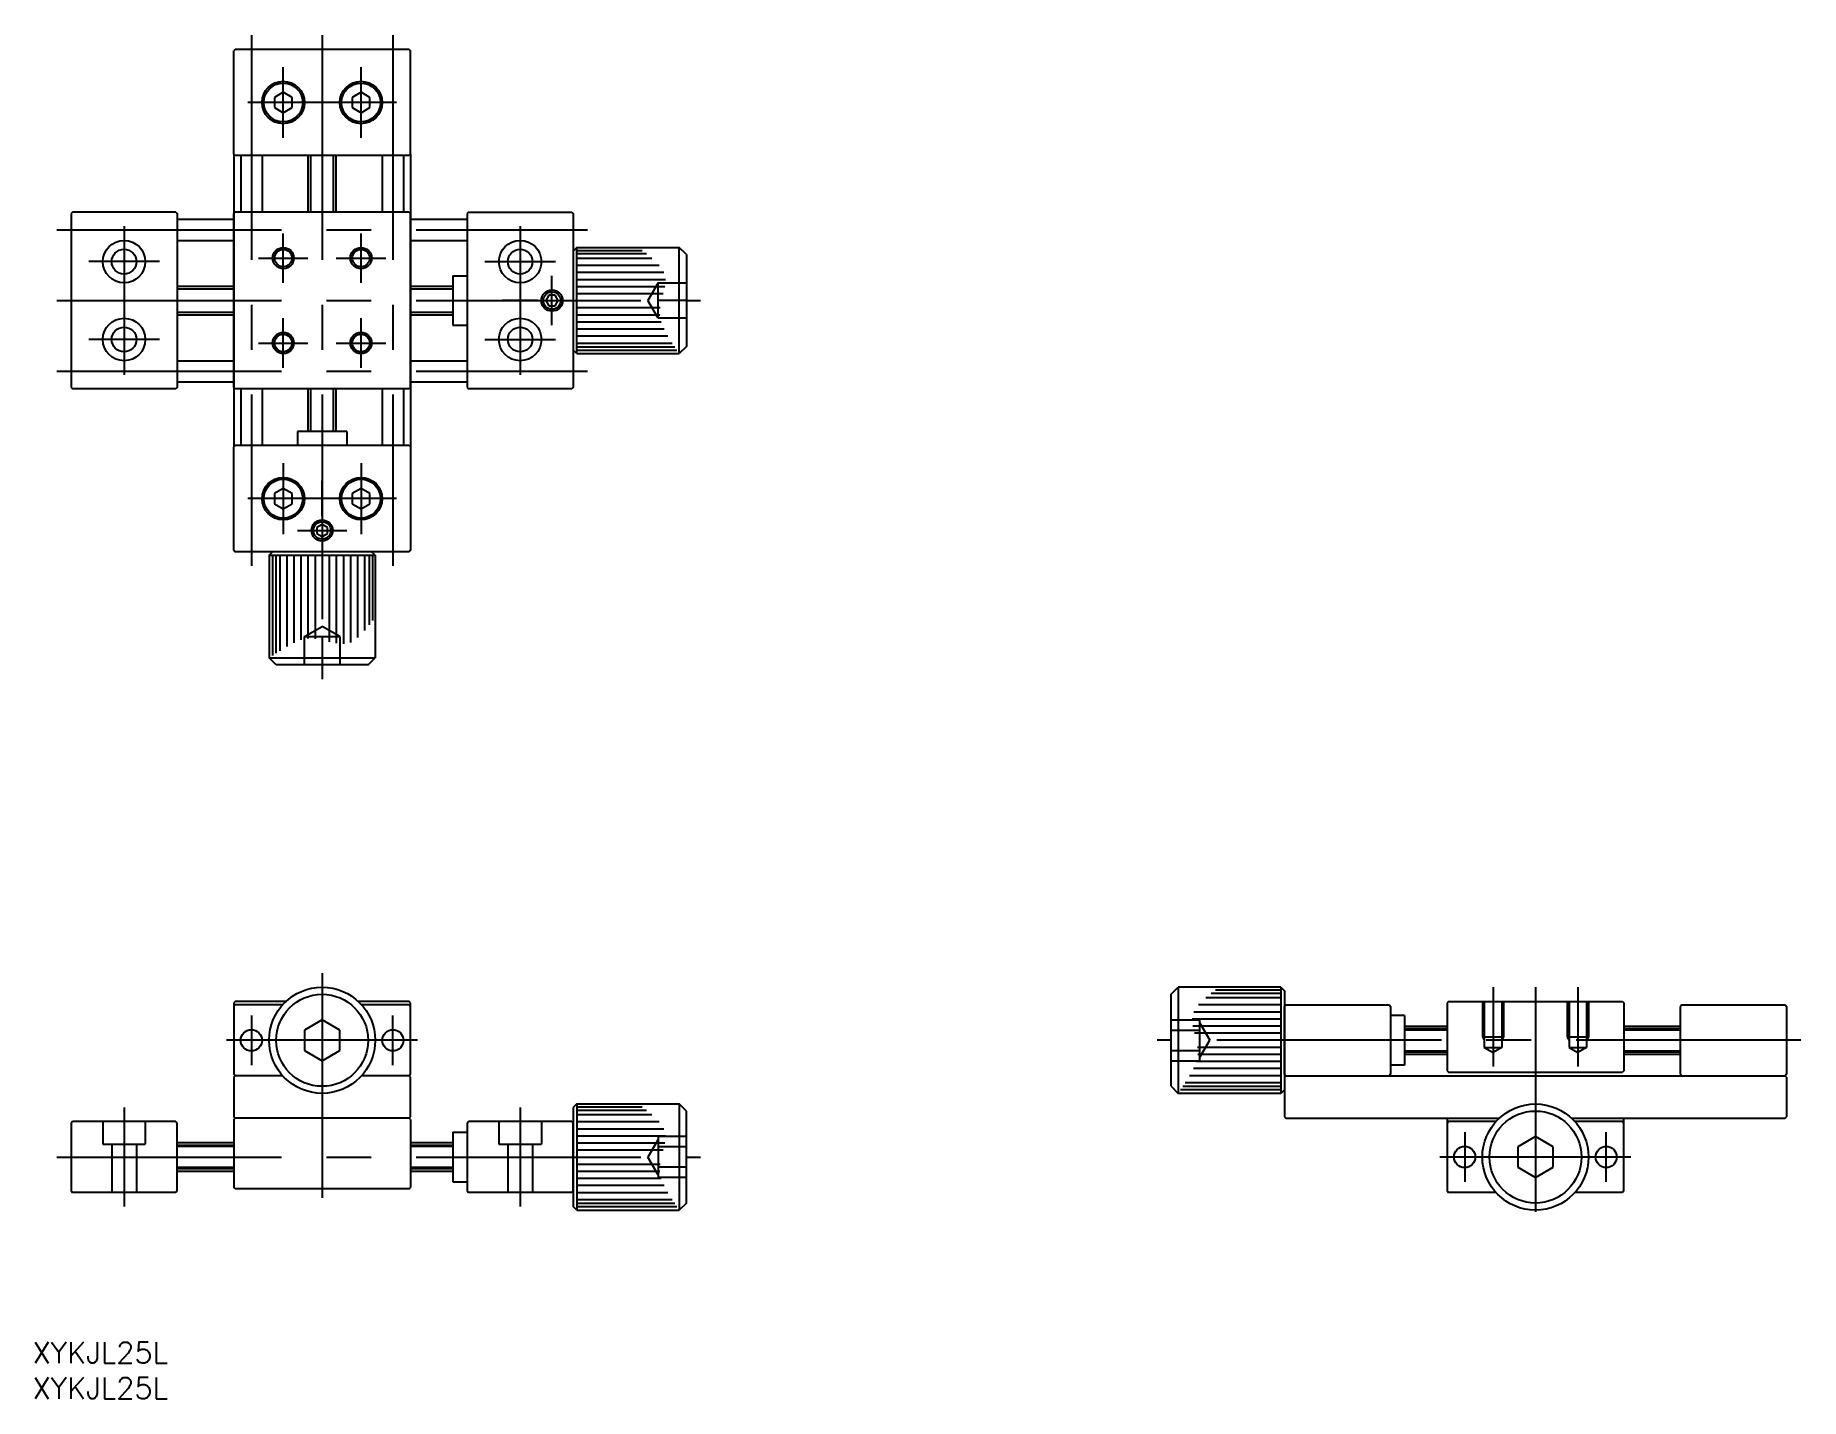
# Model space of a CAD drawing. Extents: x -41 to 209, y -51 to 142.
import ezdxf

# ---------------------------------------------------------------- set-up
doc = ezdxf.new("R2010")
doc.units = 0
doc.linetypes.add('CENTER', pattern=[50.8, 31.75, -6.35, 6.35, -6.35])
doc.linetypes.add('DASHED', pattern=[19.05, 12.7, -6.35])
doc.layers.get('0').update_dxf_attribs({"linetype": 'CONTINUOUS'})
doc.layers.add('CENTER', color=1, linetype='CONTINUOUS')
doc.styles.get("Standard").update_dxf_attribs({"font": 'txt.shx', "height": 3, "bigfont": 'bigfont.shx'})

msp = doc.modelspace()

# ---------------------------------------------------------------- linework, layer by layer
at = {"color": 7, "linetype": 'CONTINUOUS'}
for p, q in [((-12.3, 140.07), (-12.5, 139.87)), ((-12.5, 125.27), (-12.5, 139.87)), ((12.3, 140.07), (-12.3, 140.07)), ((12.3, 140.07), (12.5, 139.87)), ((12.5, 125.27), (12.5, 139.87)), ((-5.5, 134.01), (-6.75, 133.29)), ((-6.75, 133.29), (-6.75, 131.84)), ((-4.25, 133.29), (-5.5, 134.01)), ((-4.25, 131.84), (-4.25, 133.29)), ((5.5, 134.01), (4.25, 133.29)), ((4.25, 133.29), (4.25, 131.84)), ((6.75, 133.29), (5.5, 134.01)), ((6.75, 131.84), (6.75, 133.29)), ((-6.75, 131.84), (-5.5, 131.12)), ((-5.5, 131.12), (-4.25, 131.84)), ((4.25, 131.84), (5.5, 131.12)), ((5.5, 131.12), (6.75, 131.84)), ((-12.5, 125.27), (-12.5, 83.87)), ((-12.5, 125.27), (-12.3, 125.07)), ((12.3, 125.07), (-12.3, 125.07)), ((-11.5, 125.07), (-11.5, 117.07)), ((-8.5, 125.07), (-8.5, 117.07)), ((-2, 125.07), (-2, 117.07)), ((2, 117.07), (2, 125.07)), ((8.5, 125.07), (8.5, 117.07)), ((11.5, 125.07), (11.5, 117.07)), ((12.5, 125.27), (12.3, 125.07)), ((12.5, 125.27), (12.5, 83.87)), ((-35.3, 117.07), (-35.5, 116.87)), ((-35.5, 116.87), (-35.5, 92.27)), ((-20.7, 117.07), (-35.3, 117.07)), ((-20.7, 117.07), (-20.5, 116.87)), ((-20.5, 116.87), (-20.5, 92.27)), ((-20.5, 116.07), (-12.5, 116.07)), ((-12.3, 117.07), (-12.5, 116.87)), ((-12.5, 92.27), (-12.5, 116.87)), ((12.3, 117.07), (-12.3, 117.07)), ((12.3, 117.07), (12.5, 116.87)), ((12.5, 92.27), (12.5, 116.87)), ((12.5, 116.07), (20.5, 116.07)), ((20.7, 117.07), (20.5, 116.87)), ((20.5, 116.87), (20.5, 92.27)), ((20.7, 117.07), (35.3, 117.07)), ((35.3, 117.07), (35.5, 116.87)), ((35.5, 116.87), (35.5, 92.27)), ((-20.5, 113.07), (-12.5, 113.07)), ((12.5, 113.07), (20.5, 113.07)), ((36, 112.07), (35.5, 111.57)), ((36, 97.07), (36, 112.07)), ((36, 112.07), (50.5, 112.07)), ((36, 111.67), (45.23, 111.67)), ((36, 111.2), (45.85, 111.2)), ((36, 110.57), (46.62, 110.57)), ((50.5, 97.07), (50.5, 112.07)), ((51.5, 111.07), (50.5, 112.07)), ((51.5, 111.07), (51.5, 98.07)), ((18.5, 108.07), (18.5, 101.07)), ((18.5, 108.07), (20.5, 108.07)), ((36, 109.57), (47.64, 109.57)), ((36, 108.57), (48.32, 108.57)), ((36, 107.57), (48.53, 107.57)), ((-12.5, 106.57), (-20.5, 106.57)), ((18.5, 106.57), (12.5, 106.57)), ((32.07, 105.32), (31.63, 104.57)), ((32.93, 105.32), (32.07, 105.32)), ((33.37, 104.57), (32.93, 105.32)), ((36, 106.57), (48.44, 106.57)), ((36, 105.57), (48.22, 105.57)), ((-20.5, 102.57), (-12.5, 102.57)), ((12.5, 102.57), (18.5, 102.57)), ((31.63, 104.57), (32.07, 103.82)), ((32.07, 103.82), (32.93, 103.82)), ((32.93, 103.82), (33.37, 104.57)), ((36, 103.57), (47.79, 103.57)), ((36, 102.57), (47.76, 102.57)), ((18.5, 101.07), (20.5, 101.07)), ((36, 101.57), (47.94, 101.57)), ((36, 100.57), (48.36, 100.57)), ((36, 97.07), (35.5, 97.57)), ((36, 99.57), (48.9, 99.57)), ((36, 98.57), (49.51, 98.57)), ((36, 98.03), (49.85, 98.03)), ((36, 97.57), (50.16, 97.57)), ((51.5, 98.07), (50.5, 97.07)), ((-20.5, 96.07), (-12.5, 96.07)), ((12.5, 96.07), (20.5, 96.07)), ((36, 97.07), (50.5, 97.07)), ((-20.5, 93.07), (-12.5, 93.07)), ((12.5, 93.07), (20.5, 93.07)), ((-35.5, 92.27), (-35.3, 92.07)), ((-20.7, 92.07), (-35.3, 92.07)), ((-20.5, 92.27), (-20.7, 92.07)), ((-12.3, 92.07), (-12.5, 92.27)), ((12.3, 92.07), (-12.3, 92.07)), ((-11.5, 92.07), (-11.5, 84.07)), ((-8.5, 92.07), (-8.5, 84.07)), ((-2, 92.07), (-2, 86.07)), ((2, 86.07), (2, 92.07)), ((8.5, 92.07), (8.5, 84.07)), ((11.5, 92.07), (11.5, 84.07)), ((12.5, 92.27), (12.3, 92.07)), ((20.5, 92.27), (20.7, 92.07)), ((35.3, 92.07), (20.7, 92.07)), ((35.5, 92.27), (35.3, 92.07)), ((3.5, 86.07), (-3.5, 86.07)), ((-3.5, 86.07), (-3.5, 84.07)), ((3.5, 86.07), (3.5, 84.07)), ((-12.3, 84.07), (-12.5, 83.87)), ((-12.5, 69.27), (-12.5, 83.87)), ((12.3, 84.07), (-12.3, 84.07)), ((12.3, 84.07), (12.5, 83.87)), ((12.5, 83.87), (12.5, 69.27)), ((-5.5, 78.01), (-6.75, 77.29)), ((-4.25, 77.29), (-5.5, 78.01)), ((5.5, 78.01), (4.25, 77.29)), ((6.75, 77.29), (5.5, 78.01)), ((-6.75, 77.29), (-6.75, 75.84)), ((-6.75, 75.84), (-5.5, 75.12)), ((-5.5, 75.12), (-4.25, 75.84)), ((-4.25, 75.84), (-4.25, 77.29)), ((4.25, 77.29), (4.25, 75.84)), ((4.25, 75.84), (5.5, 75.12)), ((5.5, 75.12), (6.75, 75.84)), ((6.75, 75.84), (6.75, 77.29)), ((0, 72.93), (-0.75, 72.5)), ((-0.75, 72.5), (-0.75, 71.63)), ((0.75, 72.5), (0, 72.93)), ((0.75, 71.63), (0.75, 72.5)), ((-0.75, 71.63), (0, 71.2)), ((0, 71.2), (0.75, 71.63)), ((-12.5, 69.27), (-12.3, 69.07)), ((12.3, 69.07), (-12.3, 69.07)), ((-7.5, 68.57), (-7, 69.07)), ((-7.5, 68.57), (7.5, 68.57)), ((-7.5, 68.57), (-7.5, 54.07)), ((-7, 68.57), (-7, 54.41)), ((-6.54, 68.57), (-6.54, 54.71)), ((-6, 68.57), (-6, 55.06)), ((-5, 68.57), (-5, 55.67)), ((-4, 68.57), (-4, 56.21)), ((-3, 68.57), (-3, 56.63)), ((-2, 68.57), (-2, 56.81)), ((-1, 68.57), (-1, 56.77)), ((1, 68.57), (1, 56.35)), ((2, 68.57), (2, 56.13)), ((3, 68.57), (3, 56.04)), ((4, 68.57), (4, 56.25)), ((5, 68.57), (5, 56.93)), ((6, 68.57), (6, 57.95)), ((6.64, 68.57), (6.64, 58.72)), ((7.5, 68.57), (7, 69.07)), ((7.11, 68.57), (7.11, 59.34)), ((7.5, 68.57), (7.5, 54.07)), ((12.5, 69.27), (12.3, 69.07)), ((-7.5, 54.07), (7.5, 54.07)), ((-6.5, 53.07), (-7.5, 54.07)), ((6.5, 53.07), (-6.5, 53.07)), ((6.5, 53.07), (7.5, 54.07)), ((120.04, 6.5), (121.04, 7.5)), ((121.04, 7.5), (121.04, -7.5)), ((135.54, 7.5), (121.04, 7.5)), ((135.54, 7.5), (136.04, 7)), ((135.54, 7.5), (135.54, -7.5)), ((-12.3, 5.5), (-12.5, 5.3)), ((-12.5, 5.3), (-12.5, -4.8)), ((-12.3, 5), (-12.5, 4.8)), ((-5.1, 5.5), (-12.3, 5.5)), ((-5.59, 5), (-12.3, 5)), ((12.3, 5.5), (5.1, 5.5)), ((12.3, 5), (5.59, 5)), ((12.5, 5.3), (12.3, 5.5)), ((12.3, 5), (12.5, 4.8)), ((12.5, -4.8), (12.5, 5.3)), ((120.04, -6.5), (120.04, 6.5)), ((135.54, 5), (123.9, 5)), ((135.54, 6), (124.92, 6)), ((135.54, 6.64), (125.7, 6.64)), ((135.54, 7.11), (126.32, 7.11)), ((136.04, 7), (136.04, -7)), ((136.24, 5), (136.04, 4.8)), ((136.24, 5), (150.84, 5)), ((150.84, 5), (151.04, 4.8)), ((159.24, 5.5), (159.04, 5.3)), ((159.04, 5.3), (159.04, -4.3)), ((159.24, 5.5), (183.84, 5.5)), ((183.84, 5.5), (184.04, 5.3)), ((184.04, 5.3), (184.04, -4.3)), ((192.24, 5), (192.04, 4.8)), ((192.24, 5), (206.84, 5)), ((206.84, 5), (207.04, 4.8)), ((0, 2.89), (-2.5, 1.44)), ((2.5, 1.44), (0, 2.89)), ((135.54, 3), (123.02, 3)), ((135.54, 4), (123.22, 4)), ((136.04, -4.8), (136.04, 4.8)), ((151.04, 4.8), (151.04, -4.8)), ((153.04, 3.5), (151.04, 3.5)), ((153.04, 3.5), (153.04, -3.5)), ((192.04, -4.8), (192.04, 4.8)), ((207.04, 4.8), (207.04, -4.8)), ((-2.5, 1.44), (-2.5, -1.44)), ((2.5, -1.44), (2.5, 1.44)), ((135.54, 2), (123.1, 2)), ((135.54, 1), (123.33, 1)), ((153.04, 2), (159.04, 2)), ((153.04, 1.5), (159.04, 1.5)), ((184.04, 2), (192.04, 2)), ((184.04, 1.5), (192.04, 1.5)), ((-2.5, -1.44), (0, -2.89)), ((0, -2.89), (2.5, -1.44)), ((135.54, -1), (123.75, -1)), ((135.54, -2), (123.79, -2)), ((153.04, -1.5), (159.04, -1.5)), ((159.04, -2), (153.04, -2)), ((184.04, -1.5), (192.04, -1.5)), ((192.04, -2), (184.04, -2)), ((-12.3, -5), (-12.5, -4.8)), ((12.3, -5), (12.5, -4.8)), ((135.54, -4), (123.18, -4)), ((135.54, -3), (123.6, -3)), ((136.04, -4.8), (136.24, -5)), ((151.04, -4.8), (150.84, -5)), ((153.04, -3.5), (151.04, -3.5)), ((159.04, -4.3), (159.24, -4.5)), ((159.24, -4.5), (183.84, -4.5)), ((184.04, -4.3), (183.84, -4.5)), ((192.04, -4.8), (192.24, -5)), ((207.04, -4.8), (206.84, -5)), ((-12.5, -5.2), (-12.3, -5)), ((-12.5, -5.2), (-12.5, -10.8)), ((-5.59, -5), (-12.3, -5)), ((12.3, -5), (5.59, -5)), ((12.5, -5.2), (12.3, -5)), ((12.5, -10.8), (12.5, -5.2)), ((120.04, -6.5), (121.04, -7.5)), ((135.54, -7), (121.38, -7)), ((135.54, -6.54), (121.69, -6.54)), ((135.54, -6), (122.04, -6)), ((135.54, -5), (122.64, -5)), ((135.54, -7.5), (136.04, -7)), ((136.24, -5), (136.04, -5.2)), ((136.04, -5.2), (136.04, -10.8)), ((136.24, -5), (150.84, -5)), ((150.84, -5), (192.24, -5)), ((192.24, -5), (206.84, -5)), ((207.04, -5.2), (206.84, -5)), ((207.04, -5.2), (207.04, -10.8)), ((36, -9), (35.5, -9.5)), ((35.5, -9.5), (35.5, -23.5)), ((36, -9), (36, -24)), ((36, -9), (50.5, -9)), ((36, -9.39), (45.23, -9.39)), ((36, -9.86), (45.85, -9.86)), ((50.5, -9), (50.5, -24)), ((51.5, -10), (50.5, -9)), ((135.54, -7.5), (121.04, -7.5)), ((-35.3, -11.5), (-35.5, -11.7)), ((-35.5, -11.7), (-35.5, -21.3)), ((-20.7, -11.5), (-35.3, -11.5)), ((-20.7, -11.5), (-20.5, -11.7)), ((-20.5, -21.3), (-20.5, -11.7)), ((-12.3, -11), (-12.5, -10.8)), ((-12.5, -11.2), (-12.3, -11)), ((-12.5, -11.2), (-12.5, -20.8)), ((12.3, -11), (-12.3, -11)), ((12.3, -11), (12.5, -10.8)), ((12.5, -11.2), (12.3, -11)), ((12.5, -11.2), (12.5, -20.8)), ((20.5, -11.7), (20.7, -11.5)), ((20.5, -11.7), (20.5, -21.3)), ((35.3, -11.5), (20.7, -11.5)), ((35.5, -11.7), (35.3, -11.5)), ((35.5, -21.3), (35.5, -11.7)), ((36, -10.5), (46.62, -10.5)), ((36, -11.5), (47.64, -11.5)), ((51.5, -23), (51.5, -10)), ((136.04, -10.8), (136.24, -11)), ((136.24, -11), (166.44, -11)), ((159.04, -11.2), (159.24, -11)), ((159.04, -11.2), (159.04, -21.3)), ((159.04, -11.7), (159.24, -11.5)), ((165.95, -11.5), (159.04, -11.5)), ((176.64, -11), (206.84, -11)), ((184.04, -11.5), (177.13, -11.5)), ((183.84, -11), (184.04, -11.2)), ((183.84, -11.5), (184.04, -11.7)), ((184.04, -21.3), (184.04, -11.2)), ((206.84, -11), (207.04, -10.8)), ((-12.5, -14.5), (-20.5, -14.5)), ((18.5, -14.5), (12.5, -14.5)), ((18.5, -13), (18.5, -20)), ((18.5, -13), (20.5, -13)), ((36, -12.5), (48.32, -12.5)), ((36, -13.5), (48.53, -13.5)), ((36, -14.5), (48.44, -14.5)), ((171.54, -13.61), (169.04, -15.06)), ((174.04, -15.06), (171.54, -13.61)), ((-12.5, -15), (-20.5, -15)), ((18.5, -15), (12.5, -15)), ((36, -15.5), (48.22, -15.5)), ((169.04, -15.06), (169.04, -17.94)), ((174.04, -17.94), (174.04, -15.06)), ((-12.5, -18), (-20.5, -18)), ((-20.5, -18.5), (-12.5, -18.5)), ((18.5, -18), (12.5, -18)), ((12.5, -18.5), (18.5, -18.5)), ((36, -17.5), (47.79, -17.5)), ((36, -18.5), (47.76, -18.5)), ((36, -19.5), (47.94, -19.5)), ((169.04, -17.94), (171.54, -19.39)), ((171.54, -19.39), (174.04, -17.94)), ((-35.5, -21.3), (-35.3, -21.5)), ((-20.7, -21.5), (-35.3, -21.5)), ((-20.5, -21.3), (-20.7, -21.5)), ((-12.3, -21), (-12.5, -20.8)), ((12.3, -21), (-12.3, -21)), ((12.3, -21), (12.5, -20.8)), ((18.5, -20), (20.5, -20)), ((20.5, -21.3), (20.7, -21.5)), ((35.3, -21.5), (20.7, -21.5)), ((35.3, -21.5), (35.5, -21.3)), ((36, -20.5), (48.36, -20.5)), ((36, -21.5), (48.9, -21.5)), ((159.04, -21.3), (159.24, -21.5)), ((165.95, -21.5), (159.24, -21.5)), ((183.84, -21.5), (177.13, -21.5)), ((184.04, -21.3), (183.84, -21.5)), ((36, -24), (35.5, -23.5)), ((36, -22.5), (49.51, -22.5)), ((36, -23.04), (49.85, -23.04)), ((36, -23.5), (50.16, -23.5)), ((36, -24), (50.5, -24)), ((51.5, -23), (50.5, -24))]:
    msp.add_line(p, q, dxfattribs=at)
at = {"color": 3, "linetype": 'CONTINUOUS'}
for p, q in [((-1.62, 125.07), (-1.62, 117.07)), ((1.62, 117.07), (1.62, 125.07)), ((-12.5, 106.19), (-20.5, 106.19)), ((18.5, 106.19), (12.5, 106.19)), ((-20.5, 102.94), (-12.5, 102.94)), ((12.5, 102.94), (18.5, 102.94)), ((-1.62, 92.07), (-1.62, 86.07)), ((1.62, 86.07), (1.62, 92.07)), ((159.04, 1.62), (153.04, 1.62)), ((192.04, 1.62), (184.04, 1.62)), ((153.04, -1.62), (159.04, -1.62)), ((184.04, -1.62), (192.04, -1.62)), ((-12.5, -14.88), (-20.5, -14.88)), ((18.5, -14.88), (12.5, -14.88)), ((-20.5, -18.12), (-12.5, -18.12)), ((12.5, -18.12), (18.5, -18.12))]:
    msp.add_line(p, q, dxfattribs=at)
at = {"color": 3, "linetype": 'DASHED'}
for p, q in [((47.5, 107.07), (46.06, 104.57)), ((47.5, 102.07), (47.5, 107.07)), ((47.5, 107.07), (51.5, 107.07)), ((47.5, 102.07), (46.06, 104.57)), ((51.5, 104.57), (47.5, 104.57)), ((51.5, 102.07), (47.5, 102.07)), ((-2.5, 57.07), (0, 58.51)), ((2.5, 57.07), (0, 58.51)), ((-2.5, 57.07), (2.5, 57.07)), ((-2.5, 53.07), (-2.5, 57.07)), ((0, 57.07), (0, 53.07)), ((2.5, 57.07), (2.5, 53.07)), ((164.04, 5.5), (164.04, 0.5)), ((164.31, 5.5), (164.31, -1)), ((166.77, 5.5), (166.77, -1)), ((167.04, 5.5), (167.04, 0.5)), ((176.04, 5.5), (176.04, 0.5)), ((176.31, 5.5), (176.31, -1)), ((178.77, 5.5), (178.77, -1)), ((179.04, 5.5), (179.04, 0.5)), ((120.04, 2.89), (124.04, 2.89)), ((124.04, 2.89), (124.04, -2.89)), ((124.04, 2.5), (125.49, 0)), ((120.04, 1.44), (124.04, 1.44)), ((164.04, 0.5), (167.04, 0.5)), ((164.04, 0.5), (164.31, 0.03)), ((167.04, 0.5), (166.77, 0.03)), ((176.04, 0.5), (179.04, 0.5)), ((176.04, 0.5), (176.31, 0.03)), ((179.04, 0.5), (178.77, 0.03)), ((120.04, -1.44), (124.04, -1.44)), ((124.04, -2.5), (125.49, 0)), ((164.31, -1), (166.77, -1)), ((164.31, -1), (165.54, -1.71)), ((166.77, -1), (165.54, -1.71)), ((176.31, -1), (178.77, -1)), ((176.31, -1), (177.54, -1.71)), ((178.77, -1), (177.54, -1.71)), ((120.04, -2.89), (124.04, -2.89)), ((-31, -11.5), (-31, -14.7)), ((-25, -11.5), (-25, -14.7)), ((25, -11.5), (25, -14.7)), ((31, -11.5), (31, -14.7)), ((-31, -14.7), (-25, -14.7)), ((-29.75, -14.7), (-29.75, -21.5)), ((-26.25, -14.7), (-26.25, -21.5)), ((25, -14.7), (31, -14.7)), ((26.25, -14.7), (26.25, -21.5)), ((29.75, -14.7), (29.75, -21.5)), ((47.5, -14), (46.06, -16.5)), ((47.5, -13.61), (47.5, -19.39)), ((51.5, -13.61), (47.5, -13.61)), ((47.5, -19), (46.06, -16.5)), ((51.5, -15.06), (47.5, -15.06)), ((51.5, -17.94), (47.5, -17.94)), ((51.5, -19.39), (47.5, -19.39))]:
    msp.add_line(p, q, dxfattribs=at)
at = {"color": 7, "linetype": 'CONTINUOUS'}
for centre, radius in [((-5.5, 132.57), 3), ((-5.5, 132.57), 2.75), ((5.5, 132.57), 3), ((5.5, 132.57), 2.75), ((-28, 110.07), 3), ((28, 110.07), 3), ((-28, 110.07), 1.75), ((-5.5, 110.57), 1.23), ((5.5, 110.57), 1.23), ((28, 110.07), 1.75), ((32.5, 104.57), 1.23), ((-28, 99.07), 3), ((-28, 99.07), 1.75), ((28, 99.07), 3), ((28, 99.07), 1.75), ((-5.5, 98.57), 1.23), ((5.5, 98.57), 1.23), ((-5.5, 76.57), 3), ((-5.5, 76.57), 2.75), ((5.5, 76.57), 3), ((5.5, 76.57), 2.75), ((0, 72.07), 1.23), ((0, 0), 7.5), ((0, 0), 6.5), ((-10, 0), 1.5), ((10, 0), 1.5), ((171.54, -16.5), 7.5), ((171.54, -16.5), 6.5), ((161.54, -16.5), 1.5), ((181.54, -16.5), 1.5)]:
    msp.add_circle(centre, radius, dxfattribs=at)
at = {"color": 3, "linetype": 'CONTINUOUS'}
for centre in [(-5.5, 110.57), (5.5, 110.57), (32.5, 104.57), (-5.5, 98.57), (5.5, 98.57), (0, 72.07)]:
    msp.add_circle(centre, 1.5, dxfattribs=at)
at = {"layer": 'CENTER', "color": 1, "linetype": 'CENTER'}
for p, q in [((-10, 142.07), (-10, 67.07)), ((0, 142.07), (0, 51.07)), ((10, 142.07), (10, 67.07)), ((-5.5, 127.57), (-5.5, 137.57)), ((5.5, 127.57), (5.5, 137.57)), ((10.5, 132.57), (-10.5, 132.57)), ((-28, 115.07), (-28, 94.07)), ((28, 115.07), (28, 94.07)), ((-37.5, 114.57), (37.5, 114.57)), ((-5.5, 107.07), (-5.5, 114.07)), ((5.5, 107.07), (5.5, 114.07)), ((-23, 110.07), (-33, 110.07)), ((-9, 110.57), (-2, 110.57)), ((2, 110.57), (9, 110.57)), ((23, 110.07), (33, 110.07)), ((32.5, 101.07), (32.5, 108.07)), ((-37.5, 104.57), (53.5, 104.57)), ((30.5, 104.57), (25.5, 104.57)), ((-5.5, 95.07), (-5.5, 102.07)), ((5.5, 95.07), (5.5, 102.07)), ((-23, 99.07), (-33, 99.07)), ((-9, 98.57), (-2, 98.57)), ((2, 98.57), (9, 98.57)), ((23, 99.07), (33, 99.07)), ((-37.5, 94.57), (37.5, 94.57)), ((-5.5, 81.57), (-5.5, 71.57)), ((5.5, 81.57), (5.5, 71.57)), ((0, 74.07), (0, 79.07)), ((10.5, 76.57), (-10.5, 76.57)), ((-3.5, 72.07), (3.5, 72.07)), ((0, 9.5), (0, -23)), ((165.54, 7.5), (165.54, -3.71)), ((171.54, 7.5), (171.54, -26)), ((177.54, 7.5), (177.54, -3.71)), ((-10, 3.5), (-10, -3.5)), ((10, -3.5), (10, 3.5)), ((13.5, 0), (-13.5, 0)), ((209.04, 0), (118.04, 0)), ((-28, -9.5), (-28, -23.5)), ((28, -9.5), (28, -23.5)), ((161.54, -13), (161.54, -20)), ((181.54, -20), (181.54, -13)), ((-37.5, -16.5), (53.5, -16.5)), ((185.04, -16.5), (158.04, -16.5))]:
    msp.add_line(p, q, dxfattribs=at)

# ---------------------------------------------------------------- texts
at = {"color": 7, "linetype": 'CONTINUOUS'}
for p in [(-40.94, -45.66), (-40.94, -50.66)]:
    msp.add_text('XYKJL25L', height=3, dxfattribs=at).set_placement(p)

doc.saveas('drawing.dxf')
